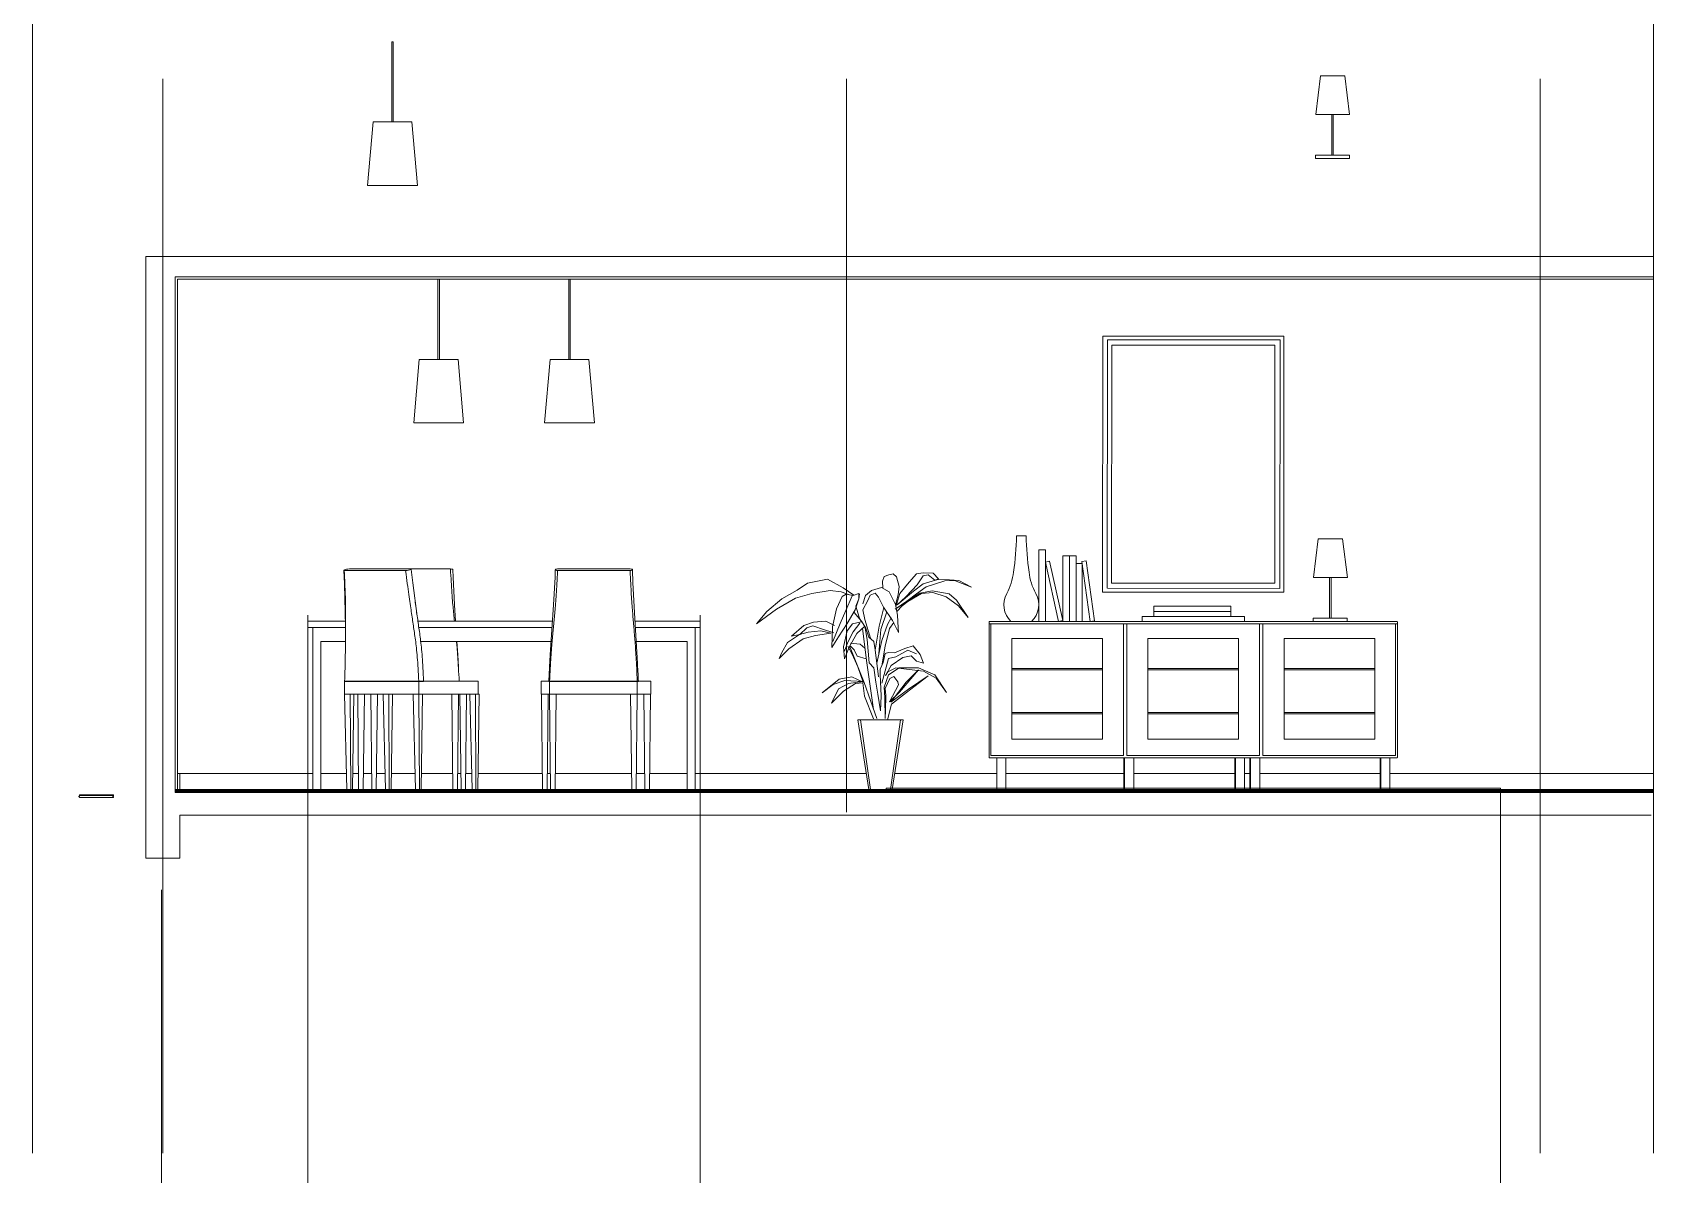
# Model space of a CAD drawing. Header units: centimetres. Extents: x -16179 to 12840, y -10704 to 3856.
# Drawn here: x -2194 to -1479, y -1895 to -1392 of the extents above; entities that cross this region are included whole.
import ezdxf

# ---------------------------------------------------------------- set-up
doc = ezdxf.new("R2010")
doc.units = ezdxf.units.CM
doc.header["$MEASUREMENT"] = 0
for name, color, linetype, lineweight in [('0_Num_Penna__7_Num_Penna__7', 7, 'Continuous', 18), ('A-ELEV-MBE1_Num_Penna__1_Num_Penna__4_Num_Penna__4_Num_Penna__4_Num_Penna__4_Num_Penna__4_Num_Penna__4_Num_Penna__4_Num_Penna__4_Num_Penna__4', 4, 'Continuous', 18), ('A-FURN_Num_Penna__8_Num_Penna__8_Num_Penna__8_Num_Penna__8_Num_Penna__8_Num_Penna__8_Num_Penna__8_Num_Penna__8_Num_Penna__8_Num_Penna__8', 8, 'Continuous', 18), ('A-SECT-MCUT_Num_Penna__7_Num_Penna__7_Num_Penna__7_Num_Penna__7_Num_Penna__7_Num_Penna__7_Num_Penna__7_Num_Penna__7_Num_Penna__7_Num_Penna__7', 7, 'Continuous', 18), ('A-WALL-FULL_Num_Penna__1_Num_Penna__255_Num_Penna__255_Num_Penna__255_Num_Penna__255_Num_Penna__255_Num_Penna__255_Num_Penna__255_Num_Penna__255_Num_Penna__255', 255, 'Continuous', 18), ('A-WALL-FULL_Num_Penna__7_Num_Penna__7_Num_Penna__7_Num_Penna__7_Num_Penna__7_Num_Penna__7_Num_Penna__7_Num_Penna__7_Num_Penna__7_Num_Penna__7', 7, 'Continuous', 18), ('AA - linee quote_Num_Penna__1_Num_Penna__255_Num_Penna__255_Num_Penna__255_Num_Penna__255_Num_Penna__255_Num_Penna__255_Num_Penna__255_Num_Penna__254_Num_Penna__254', 254, 'Continuous', 18), ('AA - linee quote_Num_Penna__1_Num_Penna__255_Num_Penna__255_Num_Penna__255_Num_Penna__255_Num_Penna__255_Num_Penna__255_Num_Penna__255_Num_Penna__2_Num_Penna__2', 2, 'Continuous', 18), ('AA - linee quote_Num_Penna__3_Num_Penna__3_Num_Penna__3_Num_Penna__3_Num_Penna__3_Num_Penna__3_Num_Penna__3_Num_Penna__3_Num_Penna__3_Num_Penna__3', 3, 'Continuous', 18), ('AA - linee quote_Num_Penna__6_Num_Penna__6_Num_Penna__6_Num_Penna__6_Num_Penna__6_Num_Penna__6_Num_Penna__6_Num_Penna__6_Num_Penna__6_Num_Penna__6', 6, 'Continuous', 18), ('AA - pareti sezionate_Num_Penna__254_Num_Penna__7_Num_Penna__7_Num_Penna__7_Num_Penna__7_Num_Penna__7_Num_Penna__7_Num_Penna__7_Num_Penna__7_Num_Penna__7', 7, 'Continuous', 18), ('AA - pareti sezionate_Num_Penna__7_Num_Penna__254_Num_Penna__254_Num_Penna__254_Num_Penna__254_Num_Penna__254_Num_Penna__254_Num_Penna__254_Num_Penna__254_Num_Penna__254', 254, 'Continuous', 18), ('AA - pareti sezionate_Num_Penna__7_Num_Penna__7_Num_Penna__7_Num_Penna__7_Num_Penna__7_Num_Penna__7_Num_Penna__7_Num_Penna__7_Num_Penna__20_Num_Penna__20', 20, 'Continuous', 18), ('AA - pareti sezionate_Num_Penna__7_Num_Penna__7_Num_Penna__7_Num_Penna__7_Num_Penna__7_Num_Penna__7_Num_Penna__7_Num_Penna__7_Num_Penna__2_Num_Penna__2', 2, 'Continuous', 18), ('AA - pareti sezionate_Num_Penna__7_Num_Penna__7_Num_Penna__7_Num_Penna__7_Num_Penna__7_Num_Penna__7_Num_Penna__7_Num_Penna__7_Num_Penna__30_Num_Penna__30', 30, 'Continuous', 18), ('AA - pareti sezionate_Num_Penna__7_Num_Penna__7_Num_Penna__7_Num_Penna__7_Num_Penna__7_Num_Penna__7_Num_Penna__7_Num_Penna__7_Num_Penna__7_Num_Penna__7', 7, 'Continuous', 18), ('AA - serramenti e porte_Num_Penna__4_Num_Penna__4_Num_Penna__4_Num_Penna__4_Num_Penna__4_Num_Penna__4_Num_Penna__4_Num_Penna__254_Num_Penna__254_Num_Penna__254', 254, 'Continuous', 18), ('ARREDI_attrezzature_furniture_Num_Penna__254_Num_Penna__254', 254, 'Continuous', 18), ('G-PLANOTM_Num_Penna__6_Num_Penna__6_Num_Penna__6', 6, 'Continuous', 18), ('IKE120015-t1_Num_Penna__251_Num_Penna__251_Num_Penna__251', 251, 'Continuous', 18), ('IKE120015-t1_Num_Penna__254_Num_Penna__254_Num_Penna__254', 254, 'Continuous', 18), ('IKE120015-t2_Num_Penna__8_Num_Penna__8_Num_Penna__8', 8, 'Continuous', 18)]:
    doc.layers.add(name, color=color, linetype=linetype, lineweight=lineweight)
for name, color, linetype, lineweight, true_color in [('A-WALL-FULL_Num_Penna__7_Num_Penna__7_Num_Penna__7_Num_Penna__7_Num_Penna__7_Num_Penna__7_Num_Penna__7_Num_Penna__7_Num_Penna__10_Num_Penna__11_Num_Penna__13', 7, 'Continuous', 18, 0x636466), ('IKE120015-t2_Num_Penna__10_Num_Penna__11_Num_Penna__13', 7, 'Continuous', 18, 0x636466), ('IKE120015-t3_Num_Penna__10_Num_Penna__11_Num_Penna__13', 7, 'Continuous', 18, 0x636466), ('PIANTE_Num_Penna__5_Num_Penna__9_Num_Penna__10', 7, 'Continuous', 18, 0x136734)]:
    doc.layers.add(name, color=color, linetype=linetype, lineweight=lineweight, true_color=true_color)

msp = doc.modelspace()

# ---------------------------------------------------------------- linework, layer by layer
at = {"layer": '0_Num_Penna__7_Num_Penna__7', "color": 7, "linetype": 'Continuous', "lineweight": 18, "flags": 128}
for points in [[(-2035.2, -1431.21), (-2034.56, -1431.21), (-2034.56, -1395.87), (-2035.2, -1395.87)], [(-1625.64, -1410.89), (-1614.87, -1410.89), (-1612.72, -1428.01), (-1627.66, -1428.01)], [(-1620.57, -1428.01), (-1619.94, -1428.01), (-1619.94, -1445.88), (-1620.57, -1445.88)], [(-2043.45, -1431.21), (-2045.88, -1459.26), (-2023.88, -1459.26), (-2026.31, -1431.21)], [(-1612.84, -1447.4), (-1627.79, -1447.4), (-1627.79, -1445.88), (-1612.84, -1445.88)], [(-2014.84, -1535.9), (-2014.2, -1535.9), (-2014.2, -1500.56), (-2014.84, -1500.56)], [(-1957.14, -1535.9), (-1956.5, -1535.9), (-1956.5, -1500.56), (-1957.14, -1500.56)], [(-2023.09, -1535.9), (-2025.52, -1563.94), (-2003.52, -1563.94), (-2005.95, -1535.9)], [(-1965.39, -1535.9), (-1967.82, -1563.94), (-1945.82, -1563.94), (-1948.25, -1535.9)], [(-1626.61, -1614.98), (-1615.85, -1614.98), (-1613.69, -1632.1), (-1628.64, -1632.1)], [(-1621.54, -1632.1), (-1620.91, -1632.1), (-1620.91, -1649.97), (-1621.54, -1649.97)], [(-1613.82, -1651.49), (-1628.76, -1651.49), (-1628.76, -1649.97), (-1613.82, -1649.97)]]:
    msp.add_lwpolyline(points, close=True, dxfattribs=at)
at = {"layer": 'A-ELEV-MBE1_Num_Penna__1_Num_Penna__4_Num_Penna__4_Num_Penna__4_Num_Penna__4_Num_Penna__4_Num_Penna__4_Num_Penna__4_Num_Penna__4_Num_Penna__4', "color": 4, "linetype": 'Continuous', "lineweight": 18}
for p, q in [((-2173.15, -1728.52), (-2173.15, -1728.82)), ((-2172.84, -1728.52), (-2173.15, -1728.52)), ((-2172.84, -1728.82), (-2173.15, -1728.82)), ((-2157.84, -1727.82), (-2172.84, -1727.82)), ((-2172.84, -1727.82), (-2172.84, -1728.52)), ((-2157.84, -1728.22), (-2172.84, -1728.22)), ((-2172.84, -1728.82), (-2172.84, -1729.12)), ((-2157.84, -1729.12), (-2172.84, -1729.12)), ((-2157.84, -1728.52), (-2158.15, -1728.52)), ((-2158.15, -1728.52), (-2158.15, -1728.82)), ((-2157.84, -1728.82), (-2158.15, -1728.82)), ((-2157.84, -1727.82), (-2157.84, -1728.52)), ((-2157.84, -1728.82), (-2157.84, -1729.12))]:
    msp.add_line(p, q, dxfattribs=at)
at = {"layer": 'A-FURN_Num_Penna__8_Num_Penna__8_Num_Penna__8_Num_Penna__8_Num_Penna__8_Num_Penna__8_Num_Penna__8_Num_Penna__8_Num_Penna__8_Num_Penna__8', "color": 8, "linetype": 'Continuous', "lineweight": 18}
for p, q in [((-2041.92, -1725.49), (-2043.91, -1725.49)), ((-2008.15, -1725.49), (-2006.16, -1725.49)), ((-2004.59, -1725.49), (-2002.6, -1725.49)), ((-1966.75, -1725.49), (-1968.74, -1725.49)), ((-1963.18, -1725.49), (-1965.17, -1725.49)), ((-1929.42, -1725.49), (-1927.43, -1725.49)), ((-1925.85, -1725.49), (-1923.86, -1725.49)), ((-1905.01, -1725.49), (-1901.52, -1725.49))]:
    msp.add_line(p, q, dxfattribs=at)
at = {"layer": 'A-SECT-MCUT_Num_Penna__7_Num_Penna__7_Num_Penna__7_Num_Penna__7_Num_Penna__7_Num_Penna__7_Num_Penna__7_Num_Penna__7_Num_Penna__7_Num_Penna__7', "color": 7, "linetype": 'Continuous', "lineweight": 18}
msp.add_line((-1826.67, -1500.56), (-1841.67, -1500.56), dxfattribs=at)
at = {"layer": 'A-WALL-FULL_Num_Penna__1_Num_Penna__255_Num_Penna__255_Num_Penna__255_Num_Penna__255_Num_Penna__255_Num_Penna__255_Num_Penna__255_Num_Penna__255_Num_Penna__255', "color": 255, "linetype": 'Continuous', "lineweight": 18}
msp.add_line((-2066.33, -1725.49), (-2069.82, -1725.49), dxfattribs=at)
at = {"layer": 'A-WALL-FULL_Num_Penna__7_Num_Penna__7_Num_Penna__7_Num_Penna__7_Num_Penna__7_Num_Penna__7_Num_Penna__7_Num_Penna__7_Num_Penna__10_Num_Penna__11_Num_Penna__13', "color": 251, "linetype": 'Continuous', "lineweight": 18, "true_color": 0x636466}
for p, q in [((-1829.64, -1694.82), (-1809.64, -1694.82)), ((-1829.64, -1694.82), (-1824.77, -1725.49)), ((-1828.44, -1694.82), (-1824.06, -1725.49)), ((-1810.84, -1694.82), (-1815.22, -1725.49)), ((-1809.64, -1694.82), (-1814.51, -1725.49))]:
    msp.add_line(p, q, dxfattribs=at)
at = {"layer": 'A-WALL-FULL_Num_Penna__7_Num_Penna__7_Num_Penna__7_Num_Penna__7_Num_Penna__7_Num_Penna__7_Num_Penna__7_Num_Penna__7_Num_Penna__7_Num_Penna__7', "color": 7, "linetype": 'Continuous', "lineweight": 18}
for p, q in [((-2045.49, -1725.49), (-2047.47, -1725.49)), ((-1479.67, -1736.79), (-2128.67, -1736.79))]:
    msp.add_line(p, q, dxfattribs=at)
at = {"layer": 'AA - linee quote_Num_Penna__1_Num_Penna__255_Num_Penna__255_Num_Penna__255_Num_Penna__255_Num_Penna__255_Num_Penna__255_Num_Penna__255_Num_Penna__254_Num_Penna__254', "color": 254, "linetype": 'Continuous', "lineweight": 18}
for p, q in [((-1704.22, -1649.25), (-1659.12, -1649.25)), ((-1699.14, -1644.77), (-1665.09, -1644.77)), ((-1699.14, -1647.01), (-1665.09, -1647.01))]:
    msp.add_line(p, q, dxfattribs=at)
at = {"layer": 'AA - linee quote_Num_Penna__1_Num_Penna__255_Num_Penna__255_Num_Penna__255_Num_Penna__255_Num_Penna__255_Num_Penna__255_Num_Penna__255_Num_Penna__2_Num_Penna__2', "color": 2, "linetype": 'Continuous', "lineweight": 18}
for p, q in [((-2072.22, -2050.35), (-2072.22, -1648.69)), ((-1899.12, -2050.35), (-1899.12, -1648.69)), ((-1817.17, -1725.49), (-1817.17, -1724.99)), ((-1546.17, -1725.49), (-1546.17, -1724.99)), ((-1546.17, -2018.38), (-1546.17, -1725.89))]:
    msp.add_line(p, q, dxfattribs=at)
at = {"layer": 'AA - linee quote_Num_Penna__3_Num_Penna__3_Num_Penna__3_Num_Penna__3_Num_Penna__3_Num_Penna__3_Num_Penna__3_Num_Penna__3_Num_Penna__3_Num_Penna__3', "color": 3, "linetype": 'Continuous', "lineweight": 18}
for p, q in [((-2136.17, -1885.77), (-2136.17, -1412.21)), ((-1834.67, -1735.49), (-1834.67, -1412.21)), ((-1528.67, -1885.77), (-1528.67, -1412.21)), ((-2136.67, -3016.77), (-2136.67, -1769.77))]:
    msp.add_line(p, q, dxfattribs=at)
at = {"layer": 'AA - linee quote_Num_Penna__6_Num_Penna__6_Num_Penna__6_Num_Penna__6_Num_Penna__6_Num_Penna__6_Num_Penna__6_Num_Penna__6_Num_Penna__6_Num_Penna__6', "color": 6, "linetype": 'Continuous', "lineweight": 18}
for p, q in [((-2193.67, -784.1), (-2193.67, -1885.77)), ((-1478.67, -784.1), (-1478.67, -1885.77))]:
    msp.add_line(p, q, dxfattribs=at)
at = {"layer": 'AA - pareti sezionate_Num_Penna__254_Num_Penna__7_Num_Penna__7_Num_Penna__7_Num_Penna__7_Num_Penna__7_Num_Penna__7_Num_Penna__7_Num_Penna__7_Num_Penna__7', "color": 7, "linetype": 'Continuous', "lineweight": 18}
for p, q in [((-2004.7, -1726.79), (-2004.7, -1725.49)), ((-2004.67, -1726.79), (-2004.67, -1725.49)), ((-2004.65, -1726.79), (-2004.65, -1725.49)), ((-1879.7, -1726.79), (-1879.7, -1725.49)), ((-1879.67, -1726.79), (-1879.67, -1725.49)), ((-1879.65, -1726.79), (-1879.65, -1725.49)), ((-1754.7, -1726.79), (-1754.7, -1725.49)), ((-1754.67, -1726.79), (-1754.67, -1725.49)), ((-1754.65, -1726.79), (-1754.65, -1725.49)), ((-1629.7, -1726.79), (-1629.7, -1725.49)), ((-1629.67, -1726.79), (-1629.67, -1725.49)), ((-1629.65, -1726.79), (-1629.65, -1725.49)), ((-1504.7, -1726.79), (-1504.7, -1725.49)), ((-1504.67, -1726.79), (-1504.67, -1725.49)), ((-1504.65, -1726.79), (-1504.65, -1725.49))]:
    msp.add_line(p, q, dxfattribs=at)
at = {"layer": 'AA - pareti sezionate_Num_Penna__7_Num_Penna__254_Num_Penna__254_Num_Penna__254_Num_Penna__254_Num_Penna__254_Num_Penna__254_Num_Penna__254_Num_Penna__254_Num_Penna__254', "color": 254, "linetype": 'Continuous', "lineweight": 18, "flags": 128}
for points in [[(-2004.7, -1725.89), (-2130.67, -1725.89)], [(-1478.67, -1725.89), (-2004.65, -1725.89)]]:
    msp.add_lwpolyline(points, dxfattribs=at)
at = {"layer": 'AA - pareti sezionate_Num_Penna__7_Num_Penna__7_Num_Penna__7_Num_Penna__7_Num_Penna__7_Num_Penna__7_Num_Penna__7_Num_Penna__7_Num_Penna__20_Num_Penna__20', "color": 20, "linetype": 'Continuous', "lineweight": 18}
msp.add_line((-2128.67, -1718.49), (-2128.67, -1725.49), dxfattribs=at)
at = {"layer": 'AA - pareti sezionate_Num_Penna__7_Num_Penna__7_Num_Penna__7_Num_Penna__7_Num_Penna__7_Num_Penna__7_Num_Penna__7_Num_Penna__7_Num_Penna__2_Num_Penna__2', "color": 2, "linetype": 'Continuous', "lineweight": 18, "flags": 128}
msp.add_lwpolyline([(-1546.17, -1724.99), (-1817.17, -1724.99)], dxfattribs=at)
at = {"layer": 'AA - pareti sezionate_Num_Penna__7_Num_Penna__7_Num_Penna__7_Num_Penna__7_Num_Penna__7_Num_Penna__7_Num_Penna__7_Num_Penna__7_Num_Penna__30_Num_Penna__30', "color": 30, "linetype": 'Continuous', "lineweight": 18, "flags": 128}
for points in [[(-2069.95, -1718.49), (-2129.67, -1718.49)], [(-2055.16, -1718.49), (-2066.46, -1718.49)], [(-2049.86, -1718.49), (-2052.41, -1718.49)], [(-2044.08, -1718.49), (-2047.71, -1718.49)], [(-2038.11, -1718.49), (-2041.93, -1718.49)], [(-2024.86, -1718.49), (-2035.37, -1718.49)], [(-2008.27, -1718.49), (-2022.12, -1718.49)], [(-2004.7, -1718.49), (-2006.12, -1718.49)], [(-1999.91, -1718.49), (-2002.55, -1718.49)], [(-1968.79, -1718.49), (-1997.16, -1718.49)], [(-1965.21, -1718.49), (-1966.63, -1718.49)], [(-1929.41, -1718.49), (-1963.06, -1718.49)], [(-1923.63, -1718.49), (-1927.26, -1718.49)], [(-1904.88, -1718.49), (-1921.48, -1718.49)], [(-1825.88, -1718.49), (-1901.39, -1718.49)], [(-1768.39, -1718.49), (-1813.4, -1718.49)], [(-1712.32, -1718.49), (-1764.39, -1718.49)], [(-1663.37, -1718.49), (-1707.97, -1718.49)], [(-1656.73, -1718.49), (-1659.02, -1718.49)], [(-1599.29, -1718.49), (-1652.39, -1718.49)], [(-1478.67, -1718.49), (-1594.95, -1718.49)]]:
    msp.add_lwpolyline(points, dxfattribs=at)
at = {"layer": 'AA - pareti sezionate_Num_Penna__7_Num_Penna__7_Num_Penna__7_Num_Penna__7_Num_Penna__7_Num_Penna__7_Num_Penna__7_Num_Penna__7_Num_Penna__7_Num_Penna__7', "color": 7, "linetype": 'Continuous', "lineweight": 18}
for p, q in [((-1841.17, -1490.56), (-2143.67, -1490.56)), ((-2143.67, -1490.56), (-2143.67, -1755.74)), ((-1841.67, -1490.56), (-1478.67, -1490.56)), ((-2130.67, -1499.56), (-2130.67, -1726.79)), ((-1478.67, -1499.56), (-2130.67, -1499.56)), ((-2129.67, -1500.56), (-2129.67, -1725.49)), ((-1841.67, -1500.56), (-2129.67, -1500.56)), ((-1478.67, -1500.56), (-1826.67, -1500.56)), ((-2128.67, -1736.79), (-2128.67, -1755.74)), ((-2143.67, -1755.74), (-2128.67, -1755.74))]:
    msp.add_line(p, q, dxfattribs=at)
at = {"layer": 'AA - pareti sezionate_Num_Penna__7_Num_Penna__7_Num_Penna__7_Num_Penna__7_Num_Penna__7_Num_Penna__7_Num_Penna__7_Num_Penna__7_Num_Penna__7_Num_Penna__7', "color": 7, "linetype": 'Continuous', "lineweight": 18, "flags": 128}
for points in [[(-1478.67, -1725.49), (-2130.67, -1725.49)], [(-1478.67, -1726.19), (-2130.67, -1726.19)], [(-1478.67, -1726.49), (-2130.67, -1726.49)], [(-1478.67, -1726.79), (-2130.67, -1726.79)]]:
    msp.add_lwpolyline(points, dxfattribs=at)
at = {"layer": 'AA - serramenti e porte_Num_Penna__4_Num_Penna__4_Num_Penna__4_Num_Penna__4_Num_Penna__4_Num_Penna__4_Num_Penna__4_Num_Penna__254_Num_Penna__254_Num_Penna__254', "color": 254, "linetype": 'Continuous', "lineweight": 18}
for p, q in [((-1721.74, -1638.49), (-1721.64, -1525.61)), ((-1721.64, -1525.61), (-1641.72, -1525.61)), ((-1719.66, -1636.83), (-1719.58, -1527.28)), ((-1719.58, -1527.28), (-1643.39, -1527.28)), ((-1717.74, -1634.53), (-1717.66, -1529.58)), ((-1717.66, -1529.58), (-1645.68, -1529.57)), ((-1645.68, -1634.59), (-1645.68, -1529.57)), ((-1643.48, -1636.89), (-1643.39, -1527.28)), ((-1641.81, -1638.56), (-1641.72, -1525.61)), ((-1643.48, -1636.89), (-1719.57, -1636.83)), ((-1645.68, -1634.59), (-1717.74, -1634.53)), ((-1641.81, -1638.56), (-1721.74, -1638.49))]:
    msp.add_line(p, q, dxfattribs=at)
at = {"layer": 'ARREDI_attrezzature_furniture_Num_Penna__254_Num_Penna__254', "color": 254, "linetype": 'Continuous', "lineweight": 18, "flags": 128}
msp.add_lwpolyline([(-1751.13, -1639.12, -0.097042), (-1754.12, -1629.67, -0.028938), (-1755.41, -1613.75), (-1759.66, -1613.75, -0.028938), (-1760.95, -1629.67, -0.097042), (-1763.94, -1639.12, 0.342723), (-1762.08, -1651.49), (-1752.99, -1651.49, 0.342723)], format="xyb", close=True, dxfattribs=at)
for points in [[(-1749.83, -1651.49), (-1746.93, -1651.49), (-1746.93, -1619.8), (-1749.83, -1619.8)], [(-1739.16, -1651.49), (-1736.28, -1651.49), (-1736.28, -1622.53), (-1739.16, -1622.53)], [(-1736.28, -1651.49), (-1733.4, -1651.49), (-1733.4, -1622.53), (-1736.28, -1622.53)], [(-1741.06, -1651.49), (-1739.16, -1651.06), (-1745.03, -1624.91), (-1746.93, -1625.33)], [(-1733.4, -1651.49), (-1730.68, -1651.49), (-1730.68, -1625.87), (-1733.4, -1625.87)], [(-1727.22, -1651.49), (-1725.29, -1651.22), (-1728.96, -1624.67), (-1730.89, -1624.94)]]:
    msp.add_lwpolyline(points, close=True, dxfattribs=at)
for points in [[(-1659.12, -1649.25), (-1659.12, -1651.49), (-1704.22, -1651.49), (-1704.22, -1649.25)], [(-1699.14, -1646.49), (-1699.14, -1644.77)], [(-1699.14, -1649.25), (-1699.14, -1646.49)], [(-1665.09, -1644.77), (-1665.09, -1646.49)], [(-1665.09, -1646.49), (-1665.09, -1649.25)]]:
    msp.add_lwpolyline(points, dxfattribs=at)
at = {"layer": 'G-PLANOTM_Num_Penna__6_Num_Penna__6_Num_Penna__6', "color": 6, "linetype": 'Continuous', "lineweight": 18}
for p, q in [((-2056.18, -1629.01), (-2029.1, -1629.01)), ((-2026.78, -1628.24), (-2053.86, -1628.24)), ((-2027.29, -1628.69), (-2026.91, -1628.57)), ((-2026.78, -1628.24), (-2009.29, -1628.24)), ((-1963.04, -1628.69), (-1962.87, -1628.81)), ((-1930.05, -1628.24), (-1962.05, -1628.24)), ((-1962.05, -1629.01), (-1930.05, -1629.01)), ((-2072.22, -1651.26), (-2055.55, -1651.26)), ((-2072.22, -1654.14), (-2072.22, -1651.26)), ((-2023.66, -1651.26), (-1964.27, -1651.26)), ((-1927.97, -1651.26), (-1899.12, -1651.26)), ((-1899.12, -1654.14), (-1899.12, -1651.26)), ((-2055.56, -1654.14), (-2072.22, -1654.14)), ((-2069.95, -1725.49), (-2069.95, -1654.14)), ((-1964.48, -1654.14), (-2023.24, -1654.14)), ((-1899.12, -1654.14), (-1927.78, -1654.14)), ((-1901.39, -1725.49), (-1901.39, -1654.14)), ((-2066.46, -1660.26), (-2066.46, -1725.49)), ((-2066.46, -1660.26), (-2055.6, -1660.26)), ((-2022.43, -1660.26), (-1964.9, -1660.26)), ((-1927.38, -1660.26), (-1904.88, -1660.26)), ((-1904.88, -1660.26), (-1904.88, -1725.49)), ((-2055.99, -1677.79), (-2023.27, -1677.79)), ((-2055.99, -1677.79), (-2055.99, -1683.49)), ((-2023.26, -1677.92), (-2055.99, -1677.92)), ((-2023.26, -1677.79), (-2021.82, -1677.79)), ((-2021.13, -1677.92), (-2023.26, -1677.92)), ((-2023.26, -1677.92), (-2023.26, -1683.49)), ((-2021.81, -1677.79), (-2021.15, -1677.79)), ((-2021.14, -1677.79), (-1997.29, -1677.79)), ((-1997.29, -1677.79), (-1997.04, -1677.79)), ((-1997.04, -1677.79), (-1997.03, -1677.79)), ((-1997.02, -1683.49), (-1997.02, -1677.79)), ((-1969.33, -1677.79), (-1969.33, -1683.49)), ((-1969.33, -1677.79), (-1969.32, -1677.79)), ((-1969.32, -1677.79), (-1965.89, -1677.79)), ((-1965.58, -1677.92), (-1965.9, -1677.92)), ((-1965.84, -1677.79), (-1965.78, -1677.79)), ((-1965.77, -1677.79), (-1965.58, -1677.79)), ((-1965.58, -1677.79), (-1965.57, -1677.79)), ((-1965.58, -1677.92), (-1965.58, -1677.79)), ((-1926.9, -1677.92), (-1965.58, -1677.92)), ((-1965.58, -1683.49), (-1965.58, -1677.92)), ((-1965.57, -1677.79), (-1926.9, -1677.79)), ((-1926.9, -1677.79), (-1926.9, -1677.79)), ((-1926.9, -1677.79), (-1920.88, -1677.79)), ((-1926.9, -1677.92), (-1926.9, -1677.79)), ((-1926.4, -1677.92), (-1926.9, -1677.92)), ((-1926.9, -1683.49), (-1926.9, -1677.92)), ((-1920.88, -1677.79), (-1920.88, -1677.79)), ((-1920.88, -1677.79), (-1920.88, -1683.49)), ((-1920.87, -1683.49), (-1920.87, -1677.79)), ((-2023.26, -1683.49), (-2055.99, -1683.49)), ((-2055.99, -1683.49), (-2053.5, -1683.49)), ((-2054.99, -1725.49), (-2055.99, -1683.49)), ((-2053.5, -1683.49), (-2053.3, -1725.49)), ((-2052.51, -1725.49), (-2051.88, -1683.49)), ((-2050.22, -1683.49), (-2049.79, -1725.49)), ((-2047.28, -1683.49), (-2047.79, -1725.49)), ((-2044.44, -1683.49), (-2044, -1725.49)), ((-2041.5, -1683.49), (-2042.01, -1725.49)), ((-2037.95, -1725.49), (-2038.95, -1683.49)), ((-2036.46, -1683.49), (-2036.26, -1725.49)), ((-2035.47, -1725.49), (-2034.84, -1683.49)), ((-2024.69, -1725.49), (-2025.75, -1683.49)), ((-2025.75, -1683.49), (-2023.26, -1683.49)), ((-1997.29, -1683.49), (-2023.26, -1683.49)), ((-2023.26, -1683.49), (-2023, -1725.49)), ((-2021.64, -1683.49), (-2022.21, -1725.49)), ((-2008.19, -1725.49), (-2008.7, -1683.49)), ((-2006.2, -1725.49), (-2005.76, -1683.49)), ((-2004.62, -1725.49), (-2005.13, -1683.49)), ((-2002.63, -1725.49), (-2002.19, -1683.49)), ((-1999.73, -1725.49), (-2000.79, -1683.49)), ((-1998.31, -1683.49), (-1998.04, -1725.49)), ((-1997.04, -1683.49), (-1997.29, -1683.49)), ((-1996.68, -1683.49), (-1997.25, -1725.49)), ((-1997.02, -1683.49), (-1997.04, -1683.49)), ((-1997.03, -1683.49), (-1996.68, -1683.49)), ((-1969.32, -1683.49), (-1969.33, -1683.49)), ((-1965.58, -1683.49), (-1969.32, -1683.49)), ((-1968.71, -1725.49), (-1969.15, -1683.49)), ((-1966.21, -1683.49), (-1966.72, -1725.49)), ((-1926.9, -1683.49), (-1965.58, -1683.49)), ((-1965.58, -1683.49), (-1962.64, -1683.49)), ((-1965.14, -1725.49), (-1965.58, -1683.49)), ((-1962.64, -1683.49), (-1963.15, -1725.49)), ((-1929.33, -1725.49), (-1929.84, -1683.49)), ((-1929.84, -1683.49), (-1926.9, -1683.49)), ((-1926.9, -1683.49), (-1927.34, -1725.49)), ((-1921.11, -1683.49), (-1926.9, -1683.49)), ((-1923.55, -1725.49), (-1924.05, -1683.49)), ((-1921.11, -1683.49), (-1921.55, -1725.49)), ((-1920.88, -1683.49), (-1921.11, -1683.49)), ((-1920.88, -1683.49), (-1920.88, -1683.49)), ((-2053.3, -1725.49), (-2054.99, -1725.49)), ((-2052.51, -1725.49), (-2053.3, -1725.49)), ((-2047.79, -1725.49), (-2049.79, -1725.49)), ((-2042.01, -1725.49), (-2044, -1725.49)), ((-2036.26, -1725.49), (-2037.95, -1725.49)), ((-2035.47, -1725.49), (-2036.26, -1725.49)), ((-2023, -1725.49), (-2024.69, -1725.49)), ((-2022.21, -1725.49), (-2023, -1725.49)), ((-2006.2, -1725.49), (-2008.19, -1725.49)), ((-2002.63, -1725.49), (-2004.62, -1725.49)), ((-1998.04, -1725.49), (-1999.73, -1725.49)), ((-1997.25, -1725.49), (-1998.04, -1725.49)), ((-1966.72, -1725.49), (-1968.71, -1725.49)), ((-1963.15, -1725.49), (-1965.14, -1725.49)), ((-1927.34, -1725.49), (-1929.33, -1725.49)), ((-1921.55, -1725.49), (-1923.55, -1725.49))]:
    msp.add_line(p, q, dxfattribs=at)
at = {"layer": 'G-PLANOTM_Num_Penna__6_Num_Penna__6_Num_Penna__6', "color": 6, "linetype": 'Continuous', "lineweight": 18, "flags": 128}
for points in [[(-2053.86, -1628.24), (-2054.54, -1628.34), (-2055.16, -1628.45), (-2055.67, -1628.57), (-2056.05, -1628.69), (-2056.26, -1628.81), (-2056.31, -1628.92), (-2056.18, -1629.01)], [(-2055.56, -1653.61), (-2055.96, -1634.91), (-2056.3, -1629.04), (-2056.31, -1628.9)], [(-2029.1, -1629.01), (-2028.42, -1628.92)], [(-2028.42, -1628.92), (-2027.8, -1628.81), (-2027.29, -1628.69)], [(-2026.91, -1628.57), (-2026.7, -1628.45)], [(-2026.7, -1628.45), (-2026.65, -1628.34), (-2026.78, -1628.24)], [(-2023.97, -1649.1), (-2025.89, -1634.4), (-2026.63, -1628.49), (-2026.65, -1628.35)], [(-2009.29, -1628.24), (-2008.81, -1628.34), (-2008.47, -1628.45), (-2008.29, -1628.57), (-2008.29, -1628.68)], [(-2007.07, -1651.26), (-2007.56, -1644.05), (-2008.15, -1631.95), (-2008.27, -1628.62)], [(-1965.6, -1672.41), (-1965.55, -1671.5), (-1965.27, -1666.2), (-1963.78, -1644.05), (-1963.19, -1631.95), (-1963.07, -1628.62)], [(-1962.05, -1628.24), (-1962.53, -1628.34), (-1962.87, -1628.45), (-1963.04, -1628.57), (-1963.04, -1628.69)], [(-1962.87, -1628.81), (-1962.53, -1628.92), (-1962.05, -1629.01)], [(-1929.06, -1628.69), (-1929.06, -1628.57), (-1929.23, -1628.45), (-1929.57, -1628.34), (-1930.05, -1628.24)], [(-1930.05, -1629.01), (-1929.57, -1628.92)], [(-1929.57, -1628.92), (-1929.23, -1628.81)], [(-1929.23, -1628.81), (-1929.06, -1628.69)], [(-1926.83, -1669.9), (-1926.97, -1667.48), (-1928.03, -1650.15), (-1928.83, -1634.43), (-1929.03, -1628.72), (-1929.04, -1628.63)], [(-2005.74, -1672.41), (-2005.79, -1671.5), (-2006.07, -1666.2), (-2006.47, -1660.26)]]:
    msp.add_lwpolyline(points, dxfattribs=at)
at = {"layer": 'G-PLANOTM_Num_Penna__6_Num_Penna__6_Num_Penna__6', "color": 6, "linetype": 'Continuous', "lineweight": 18}
for points, knots in [([(-2056.18, -1629.01), (-2055.93, -1633.16), (-2055.77, -1636.58), (-2055.68, -1639.51), (-2055.59, -1642.44), (-2055.55, -1644.89), (-2055.54, -1647.11), (-2055.54, -1648.22), (-2055.54, -1649.27), (-2055.55, -1650.3), (-2055.55, -1651.32), (-2055.56, -1652.33), (-2055.56, -1653.33), (-2055.57, -1654.33), (-2055.57, -1655.34), (-2055.57, -1656.37), (-2055.58, -1657.4), (-2055.58, -1658.46), (-2055.59, -1659.57), (-2055.6, -1660.69), (-2055.61, -1661.87), (-2055.63, -1663.14), (-2055.65, -1664.41), (-2055.67, -1665.77), (-2055.7, -1667.26), (-2055.73, -1668.75), (-2055.77, -1670.36), (-2055.81, -1672.12), (-2055.86, -1673.89), (-2055.92, -1675.81), (-2055.99, -1677.92)], [0, 0, 0, 0, 1, 1, 1, 2, 2, 2, 3, 3, 3, 4, 4, 4, 5, 5, 5, 6, 6, 6, 7, 7, 7, 8, 8, 8, 9, 9, 9, 10, 10, 10, 10]), ([(-2023.55, -1672.12), (-2023.66, -1670.36), (-2023.78, -1668.75), (-2023.91, -1667.26), (-2024.16, -1664.28), (-2024.45, -1661.81), (-2024.75, -1659.57), (-2024.9, -1658.46), (-2025.05, -1657.4), (-2025.2, -1656.37), (-2025.35, -1655.34), (-2025.51, -1654.33), (-2025.66, -1653.33), (-2025.81, -1652.33), (-2025.96, -1651.32), (-2026.11, -1650.3), (-2026.27, -1649.27), (-2026.42, -1648.22), (-2026.58, -1647.11), (-2026.74, -1646), (-2026.91, -1644.83), (-2027.09, -1643.58), (-2027.27, -1642.32), (-2027.46, -1640.97), (-2027.66, -1639.51), (-2027.87, -1638.04), (-2028.09, -1636.45), (-2028.32, -1634.72), (-2028.56, -1632.98), (-2028.82, -1631.09), (-2029.1, -1629.01)], [0, 0, 0, 0, 1, 1, 1, 2, 2, 2, 3, 3, 3, 4, 4, 4, 5, 5, 5, 6, 6, 6, 7, 7, 7, 8, 8, 8, 9, 9, 9, 10, 10, 10, 10]), ([(-1962.05, -1629.01), (-1962.15, -1631.09), (-1962.25, -1632.98), (-1962.35, -1634.72), (-1962.44, -1636.45), (-1962.54, -1638.04), (-1962.64, -1639.51), (-1962.74, -1640.97), (-1962.84, -1642.32), (-1962.93, -1643.58), (-1963.03, -1644.83), (-1963.13, -1646), (-1963.23, -1647.11), (-1963.33, -1648.22), (-1963.42, -1649.27), (-1963.52, -1650.3), (-1963.62, -1651.32), (-1963.72, -1652.33), (-1963.82, -1653.33), (-1963.91, -1654.33), (-1964.01, -1655.34), (-1964.11, -1656.37), (-1964.21, -1657.4), (-1964.31, -1658.46), (-1964.4, -1659.57), (-1964.6, -1661.81), (-1964.8, -1664.28), (-1964.99, -1667.26), (-1965.19, -1670.23), (-1965.38, -1673.71), (-1965.58, -1677.92)], [0, 0, 0, 0, 1, 1, 1, 2, 2, 2, 3, 3, 3, 4, 4, 4, 5, 5, 5, 6, 6, 6, 7, 7, 7, 8, 8, 8, 9, 9, 9, 10, 10, 10, 10]), ([(-1926.9, -1677.78), (-1927.08, -1673.63), (-1927.25, -1670.2), (-1927.42, -1667.26), (-1927.6, -1664.28), (-1927.77, -1661.81), (-1927.95, -1659.57), (-1928.04, -1658.46), (-1928.12, -1657.4), (-1928.21, -1656.37), (-1928.3, -1655.34), (-1928.39, -1654.33), (-1928.47, -1653.33), (-1928.56, -1652.33), (-1928.65, -1651.32), (-1928.74, -1650.3), (-1928.82, -1649.27), (-1928.91, -1648.22), (-1929, -1647.11), (-1929.09, -1646), (-1929.18, -1644.83), (-1929.26, -1643.58), (-1929.35, -1642.32), (-1929.44, -1640.97), (-1929.53, -1639.51), (-1929.61, -1638.04), (-1929.7, -1636.45), (-1929.79, -1634.72), (-1929.88, -1632.98), (-1929.96, -1631.09), (-1930.05, -1629.01)], [0, 0, 0, 0, 1, 1, 1, 2, 2, 2, 3, 3, 3, 4, 4, 4, 5, 5, 5, 6, 6, 6, 7, 7, 7, 8, 8, 8, 9, 9, 9, 10, 10, 10, 10]), ([(-2024.81, -1643), (-2024.64, -1644.28), (-2024.48, -1645.46), (-2024.32, -1646.59), (-2024.17, -1647.71), (-2024.02, -1648.78), (-2023.87, -1649.81), (-2023.72, -1650.84), (-2023.58, -1651.84), (-2023.43, -1652.84), (-2023.29, -1653.85), (-2023.14, -1654.86), (-2022.99, -1655.9)], [0, 0, 0, 0, 1, 1, 1, 2, 2, 2, 3, 3, 3, 4, 4, 4, 4]), ([(-2007.53, -1651.27), (-2007.58, -1650.78), (-2007.63, -1650.3), (-2007.69, -1649.81), (-2007.79, -1648.77), (-2007.9, -1647.68), (-2008.01, -1646.59), (-2008.22, -1644.4), (-2008.43, -1642.16), (-2008.65, -1638.87)], [0, 0, 0, 0, 1, 1, 1, 2, 2, 2, 3, 3, 3, 3]), ([(-2022.99, -1655.9), (-2022.84, -1656.94), (-2022.7, -1658.03), (-2022.55, -1659.17), (-2022.41, -1660.32), (-2022.27, -1661.54), (-2022.13, -1662.84), (-2022, -1664.15), (-2021.87, -1665.55), (-2021.74, -1667.07), (-2021.5, -1670.09), (-2021.3, -1673.59), (-2021.14, -1677.78)], [0, 0, 0, 0, 1, 1, 1, 2, 2, 2, 3, 3, 3, 4, 4, 4, 4]), ([(-2006.08, -1667.07), (-2006.19, -1665.55), (-2006.3, -1664.15), (-2006.4, -1662.84), (-2006.48, -1661.94), (-2006.55, -1661.08), (-2006.63, -1660.26)], [0, 0, 0, 0, 1, 1, 1, 2, 2, 2, 2]), ([(-2005.45, -1677.78), (-2005.55, -1675.7), (-2005.66, -1673.8), (-2005.76, -1672.04), (-2005.87, -1670.24), (-2005.98, -1668.59), (-2006.08, -1667.07)], [0, 0, 0, 0, 1, 1, 1, 2, 2, 2, 2])]:
    msp.add_open_spline(points, degree=3, knots=knots, dxfattribs=at)
for points in [[(-2008.97, -1634.01), (-2009.07, -1632.25), (-2009.18, -1630.34), (-2009.29, -1628.24)], [(-2008.65, -1638.87), (-2008.75, -1637.38), (-2008.86, -1635.61), (-2008.97, -1633.76)], [(-2023.27, -1677.78), (-2023.35, -1675.73), (-2023.45, -1673.85), (-2023.55, -1672.12)], [(-1965.9, -1677.92), (-1965.82, -1676.38), (-1965.74, -1674.93), (-1965.6, -1672.41)], [(-1926.83, -1669.9), (-1926.61, -1673.79), (-1926.51, -1675.71), (-1926.41, -1677.78)]]:
    msp.add_open_spline(points, degree=3, dxfattribs=at)
at = {"layer": 'IKE120015-t1_Num_Penna__251_Num_Penna__251_Num_Penna__251', "color": 251, "linetype": 'Continuous', "lineweight": 18}
for p, q in [((-1771.67, -1651.59), (-1771.67, -1652.39)), ((-1591.77, -1651.49), (-1771.57, -1651.49)), ((-1591.77, -1651.49), (-1591.77, -1651.49)), ((-1591.67, -1652.39), (-1591.67, -1651.59)), ((-1771.67, -1652.59), (-1771.67, -1711.39)), ((-1710.87, -1652.49), (-1771.57, -1652.49)), ((-1770.97, -1652.59), (-1770.97, -1710.39)), ((-1712.47, -1652.49), (-1712.47, -1652.49)), ((-1712.47, -1652.49), (-1712.47, -1652.59)), ((-1712.47, -1710.39), (-1712.47, -1652.59)), ((-1710.97, -1652.59), (-1710.97, -1710.39)), ((-1710.87, -1652.49), (-1710.87, -1652.49)), ((-1650.87, -1652.49), (-1710.87, -1652.49)), ((-1710.87, -1652.49), (-1710.87, -1652.49)), ((-1652.47, -1652.49), (-1652.47, -1652.49)), ((-1652.47, -1652.49), (-1652.47, -1652.59)), ((-1652.47, -1710.39), (-1652.47, -1652.59)), ((-1650.97, -1652.59), (-1650.97, -1710.39)), ((-1592.47, -1652.49), (-1650.87, -1652.49)), ((-1591.77, -1652.49), (-1592.47, -1652.49)), ((-1592.47, -1652.49), (-1591.77, -1652.49)), ((-1592.47, -1652.49), (-1592.47, -1652.49)), ((-1592.47, -1652.49), (-1592.47, -1652.59)), ((-1592.47, -1710.39), (-1592.47, -1652.59)), ((-1591.67, -1711.39), (-1591.67, -1652.59)), ((-1771.67, -1710.59), (-1771.67, -1711.39)), ((-1771.67, -1711.39), (-1771.67, -1711.39)), ((-1771.67, -1711.39), (-1771.67, -1711.39)), ((-1771.57, -1711.49), (-1770.77, -1711.49)), ((-1771.57, -1711.49), (-1771.57, -1711.49)), ((-1771.57, -1711.49), (-1591.77, -1711.49)), ((-1770.87, -1710.49), (-1770.87, -1710.49)), ((-1770.87, -1710.49), (-1712.47, -1710.49)), ((-1770.87, -1710.49), (-1770.87, -1710.49)), ((-1712.47, -1710.39), (-1712.47, -1710.49)), ((-1712.47, -1710.49), (-1712.47, -1710.49)), ((-1710.87, -1710.49), (-1710.87, -1710.49)), ((-1710.87, -1710.49), (-1652.47, -1710.49)), ((-1710.87, -1710.49), (-1710.87, -1710.49)), ((-1652.47, -1710.39), (-1652.47, -1710.49)), ((-1652.47, -1710.49), (-1652.47, -1710.49)), ((-1650.87, -1710.49), (-1592.47, -1710.49)), ((-1592.57, -1711.49), (-1591.77, -1711.49)), ((-1592.47, -1710.39), (-1592.47, -1710.49)), ((-1592.47, -1710.49), (-1592.47, -1710.49)), ((-1591.77, -1711.49), (-1591.77, -1711.49)), ((-1591.67, -1711.39), (-1591.67, -1711.39)), ((-1591.67, -1711.39), (-1591.67, -1711.39))]:
    msp.add_line(p, q, dxfattribs=at)
for centre, radius, start, end in [((-1771.57, -1651.59), 0.1, 89.99998, 179.99998), ((-1591.79, -1651.61), 0.119, 351.30263, 81.30089), ((-1771.57, -1652.39), 0.1, 180.00002, 270.00002), ((-1771.57, -1652.59), 0.1, 89.99998, 179.99998), ((-1770.86, -1652.6), 0.108, 94.32156, 175.67844), ((-1710.87, -1652.59), 0.1, 90, 180), ((-1650.87, -1652.59), 0.1, 90, 180), ((-1591.79, -1652.37), 0.119, 278.69911, 351.30263), ((-1591.79, -1652.61), 0.119, 8.70615, 81.29389), ((-1771.57, -1711.39), 0.103, 178.3015, 268.3015), ((-1770.86, -1710.38), 0.112, 174.26642, 264.26642), ((-1710.87, -1710.39), 0.1, 180, 270), ((-1650.87, -1710.39), 0.1, 180, 270), ((-1591.78, -1711.38), 0.114, 276.65754, 353.33547)]:
    msp.add_arc(centre, radius, start, end, dxfattribs=at)
at = {"layer": 'IKE120015-t1_Num_Penna__254_Num_Penna__254_Num_Penna__254', "color": 254, "linetype": 'Continuous', "lineweight": 18}
for p, q in [((-1721.67, -1672.22), (-1761.67, -1672.22)), ((-1761.67, -1672.82), (-1721.67, -1672.82)), ((-1661.67, -1672.22), (-1701.67, -1672.22)), ((-1701.67, -1672.82), (-1661.67, -1672.82)), ((-1601.67, -1672.22), (-1641.67, -1672.22)), ((-1641.67, -1672.82), (-1601.67, -1672.82)), ((-1721.67, -1691.56), (-1761.67, -1691.56)), ((-1761.67, -1692.16), (-1721.67, -1692.16)), ((-1661.67, -1691.56), (-1701.67, -1691.56)), ((-1701.67, -1692.16), (-1661.67, -1692.16)), ((-1601.67, -1691.56), (-1641.67, -1691.56)), ((-1641.67, -1692.16), (-1601.67, -1692.16))]:
    msp.add_line(p, q, dxfattribs=at)
at = {"layer": 'IKE120015-t2_Num_Penna__10_Num_Penna__11_Num_Penna__13', "color": 251, "linetype": 'Continuous', "lineweight": 18, "true_color": 0x636466}
for p, q in [((-1761.67, -1703.39), (-1761.67, -1658.99)), ((-1761.67, -1658.99), (-1721.67, -1658.99)), ((-1721.67, -1658.99), (-1721.67, -1703.39)), ((-1701.67, -1703.39), (-1701.67, -1658.99)), ((-1701.67, -1658.99), (-1661.67, -1658.99)), ((-1661.67, -1658.99), (-1661.67, -1703.39)), ((-1721.67, -1703.39), (-1761.67, -1703.39)), ((-1661.67, -1703.39), (-1701.67, -1703.39))]:
    msp.add_line(p, q, dxfattribs=at)
at = {"layer": 'IKE120015-t2_Num_Penna__8_Num_Penna__8_Num_Penna__8', "color": 8, "linetype": 'Continuous', "lineweight": 18}
for p, q in [((-1641.67, -1703.39), (-1641.67, -1658.99)), ((-1641.67, -1658.99), (-1601.67, -1658.99)), ((-1601.67, -1658.99), (-1601.67, -1703.39)), ((-1601.67, -1703.39), (-1641.67, -1703.39))]:
    msp.add_line(p, q, dxfattribs=at)
at = {"layer": 'IKE120015-t3_Num_Penna__10_Num_Penna__11_Num_Penna__13', "color": 251, "linetype": 'Continuous', "lineweight": 18, "true_color": 0x636466}
for p, q in [((-1768.39, -1711.49), (-1768.39, -1725.49)), ((-1764.39, -1725.49), (-1764.39, -1711.49)), ((-1712.32, -1711.49), (-1712.32, -1725.49)), ((-1711.97, -1711.49), (-1711.97, -1725.49)), ((-1707.97, -1725.49), (-1707.97, -1711.49)), ((-1663.37, -1711.49), (-1663.37, -1725.49)), ((-1663.02, -1711.49), (-1663.02, -1725.49)), ((-1659.02, -1725.49), (-1659.02, -1711.49)), ((-1656.73, -1711.49), (-1656.73, -1725.49)), ((-1656.39, -1711.49), (-1656.39, -1725.49)), ((-1652.39, -1725.49), (-1652.39, -1711.49)), ((-1599.29, -1711.49), (-1599.29, -1725.49)), ((-1598.95, -1711.49), (-1598.95, -1725.49)), ((-1594.95, -1725.49), (-1594.95, -1711.49))]:
    msp.add_line(p, q, dxfattribs=at)
at = {"layer": 'PIANTE_Num_Penna__5_Num_Penna__9_Num_Penna__10', "color": 116, "linetype": 'Continuous', "lineweight": 18, "true_color": 0x136734, "flags": 128}
for points in [[(-1812.84, -1644.97), (-1811.13, -1639.07), (-1807.02, -1634.06), (-1803.82, -1630.38), (-1800.88, -1629.99), (-1796.41, -1630.18), (-1794.12, -1632.66), (-1795.69, -1633.26), (-1798.61, -1630.89), (-1800.78, -1631.33), (-1803.4, -1635.34), (-1805.88, -1637.8), (-1808.42, -1640.53), (-1812.22, -1644.12), (-1805.03, -1638.12), (-1800.8, -1634.79), (-1794.35, -1632.9), (-1789.14, -1633.15), (-1785.11, -1633.34), (-1779.52, -1636.34), (-1786.96, -1633.45), (-1791.32, -1633.52), (-1799.43, -1636.11), (-1803.74, -1639.2), (-1807.98, -1642.47), (-1813.19, -1646.08), (-1802.24, -1638.91), (-1796.79, -1637.91), (-1789.38, -1639.2), (-1786.07, -1641.99), (-1780.9, -1649.63), (-1785.18, -1644.5), (-1790.62, -1640.56), (-1796.6, -1638.74), (-1801.56, -1639.07), (-1807.64, -1642.7), (-1810.03, -1644.59), (-1812.41, -1647.04)], [(-1831.4, -1639.9), (-1836.12, -1636.57), (-1843.07, -1632.73), (-1851.86, -1634.49), (-1856.41, -1637.66), (-1863.16, -1641.4), (-1869.78, -1647.06), (-1874.38, -1652.51), (-1865.5, -1645.98), (-1857.12, -1641.2), (-1849.94, -1639.06), (-1841.87, -1637.85), (-1836.93, -1638.34), (-1833.25, -1639.75)], [(-1827.43, -1643.64), (-1826.32, -1639.93), (-1823.67, -1637.77), (-1819.23, -1636.52), (-1815.84, -1638.31), (-1813.06, -1643.9), (-1812.07, -1648.65), (-1811.81, -1654.21), (-1811.67, -1656.3), (-1814.28, -1650.97), (-1818.25, -1645.07), (-1820.5, -1640.67), (-1821.97, -1639.01), (-1824.21, -1639.8), (-1825.27, -1642.26), (-1827.39, -1646.33), (-1826.55, -1650.58), (-1824.1, -1658.86)], [(-1818.64, -1636.83), (-1818.71, -1633.75), (-1817.97, -1631.63), (-1815.97, -1630.92), (-1814.06, -1630.39), (-1812.6, -1631.8), (-1811.45, -1635.98), (-1811.89, -1639.68), (-1813.03, -1644.07)], [(-1816.55, -1694.82), (-1814.75, -1687.91), (-1808.2, -1682.76), (-1798.59, -1675.38), (-1807.31, -1681.24), (-1815.1, -1687.08), (-1808.37, -1678.23), (-1802.92, -1672.77), (-1811.32, -1682.58), (-1815.61, -1686.92), (-1811.71, -1679.39), (-1811.97, -1678.13), (-1813.69, -1675.64), (-1815.45, -1676.6), (-1817.56, -1681), (-1817.33, -1684.09), (-1817.39, -1690.64), (-1817.57, -1694.27), (-1817.73, -1684.94), (-1818.07, -1680.34), (-1816.05, -1674.93), (-1811.4, -1671.9), (-1802.84, -1671.92), (-1795.74, -1674.99), (-1790.57, -1682.72), (-1795.04, -1676.49), (-1800.73, -1673.33), (-1807.03, -1672.67), (-1812.92, -1671.86), (-1816.34, -1673.6), (-1817.39, -1675.29), (-1814.95, -1670.89), (-1809.73, -1667.34), (-1806.13, -1666.54), (-1803.73, -1669.01), (-1800.62, -1669.87), (-1802.2, -1666.04), (-1805.19, -1662.23), (-1808.96, -1663.3), (-1813.46, -1665.32), (-1816.15, -1665.2), (-1817.56, -1665.63), (-1818.42, -1669.6), (-1819.79, -1672.48), (-1819.84, -1674.9), (-1819.35, -1684.22), (-1819.64, -1690.85), (-1820.77, -1683.48), (-1821.7, -1678.22), (-1822.58, -1671.93), (-1824.63, -1669.71), (-1825.55, -1659.39), (-1826.5, -1653.46), (-1830.13, -1656.78), (-1833.48, -1662.72), (-1835.58, -1667.96), (-1835.91, -1662.69), (-1834.28, -1655.51), (-1831.98, -1652.55), (-1828.21, -1651.54), (-1829.01, -1649.54), (-1830.51, -1644.77), (-1829.22, -1641.49), (-1829.19, -1639.14), (-1831.76, -1640.02), (-1834.72, -1639.47), (-1836.55, -1640.51), (-1839.05, -1645.86), (-1840.85, -1653.87), (-1841.11, -1662.85), (-1838.09, -1658.26), (-1834.33, -1652.32), (-1830.81, -1646.39), (-1829.22, -1641.49), (-1828.92, -1639.21)], [(-1832.19, -1640.1), (-1834.94, -1646.62), (-1837.35, -1652.37), (-1840.65, -1660.25)], [(-1839.86, -1653.26), (-1843.75, -1651.38), (-1849.21, -1651.74), (-1853.38, -1653.25), (-1858.92, -1657.88), (-1855.16, -1657.14), (-1852.19, -1654.31), (-1849.52, -1653.35), (-1844.26, -1655.11), (-1841.06, -1656.13), (-1840.21, -1656.45)], [(-1820.5, -1675.85), (-1822.05, -1663.96), (-1822.52, -1660.27), (-1824.73, -1658.3), (-1826.14, -1654.46), (-1828.04, -1651.37), (-1831.3, -1647.47)], [(-1822.03, -1664.11), (-1820.28, -1653.52), (-1818.12, -1645.25)], [(-1821.28, -1669.88), (-1819.09, -1659.88), (-1816.53, -1652.78), (-1815, -1649.9)], [(-1820.34, -1665.6), (-1819.52, -1654.92), (-1816.85, -1647.14)], [(-1828.7, -1652.15), (-1831.75, -1656.07), (-1834.1, -1660.54), (-1835.47, -1664.6)], [(-1822.65, -1690.29), (-1825.83, -1668.63), (-1827.57, -1654.44)], [(-1819.11, -1671.04), (-1817.61, -1662.37), (-1815.73, -1654.62), (-1813.81, -1651.93)], [(-1822.7, -1694.43), (-1826.64, -1684.35), (-1827.41, -1678.49), (-1830.69, -1678.78), (-1835.91, -1682.16), (-1841.19, -1687.45), (-1838.11, -1681.09), (-1833.78, -1678.77), (-1827.34, -1677.98), (-1835.32, -1677.45), (-1840.49, -1679.29), (-1845.29, -1682.9), (-1837.85, -1676.82), (-1832.25, -1675.88), (-1827.34, -1678.15), (-1829.64, -1671.48), (-1832.09, -1665.88), (-1834.07, -1662.32)], [(-1821.26, -1694.23), (-1826.83, -1678.38), (-1832.35, -1664.37), (-1833.15, -1662.64)], [(-1826.49, -1663.19), (-1828.64, -1661.39), (-1832.91, -1661.03)], [(-1825.91, -1667.98), (-1829.89, -1666.78), (-1831.28, -1663.95), (-1832.82, -1662.3)], [(-1819.01, -1678.58), (-1816.11, -1667.72), (-1812.83, -1667.06), (-1807.51, -1664.11), (-1803.79, -1665.66)]]:
    msp.add_lwpolyline(points, dxfattribs=at)
msp.add_lwpolyline([(-1841.48, -1656.57), (-1845.96, -1655.64), (-1851.49, -1656.14), (-1855.4, -1657.15), (-1860.72, -1660.67), (-1863.09, -1665.07), (-1864.38, -1667.71), (-1860.09, -1663.51), (-1853.79, -1659.13), (-1848.27, -1657.69)], close=True, dxfattribs=at)

doc.saveas('drawing.dxf')
